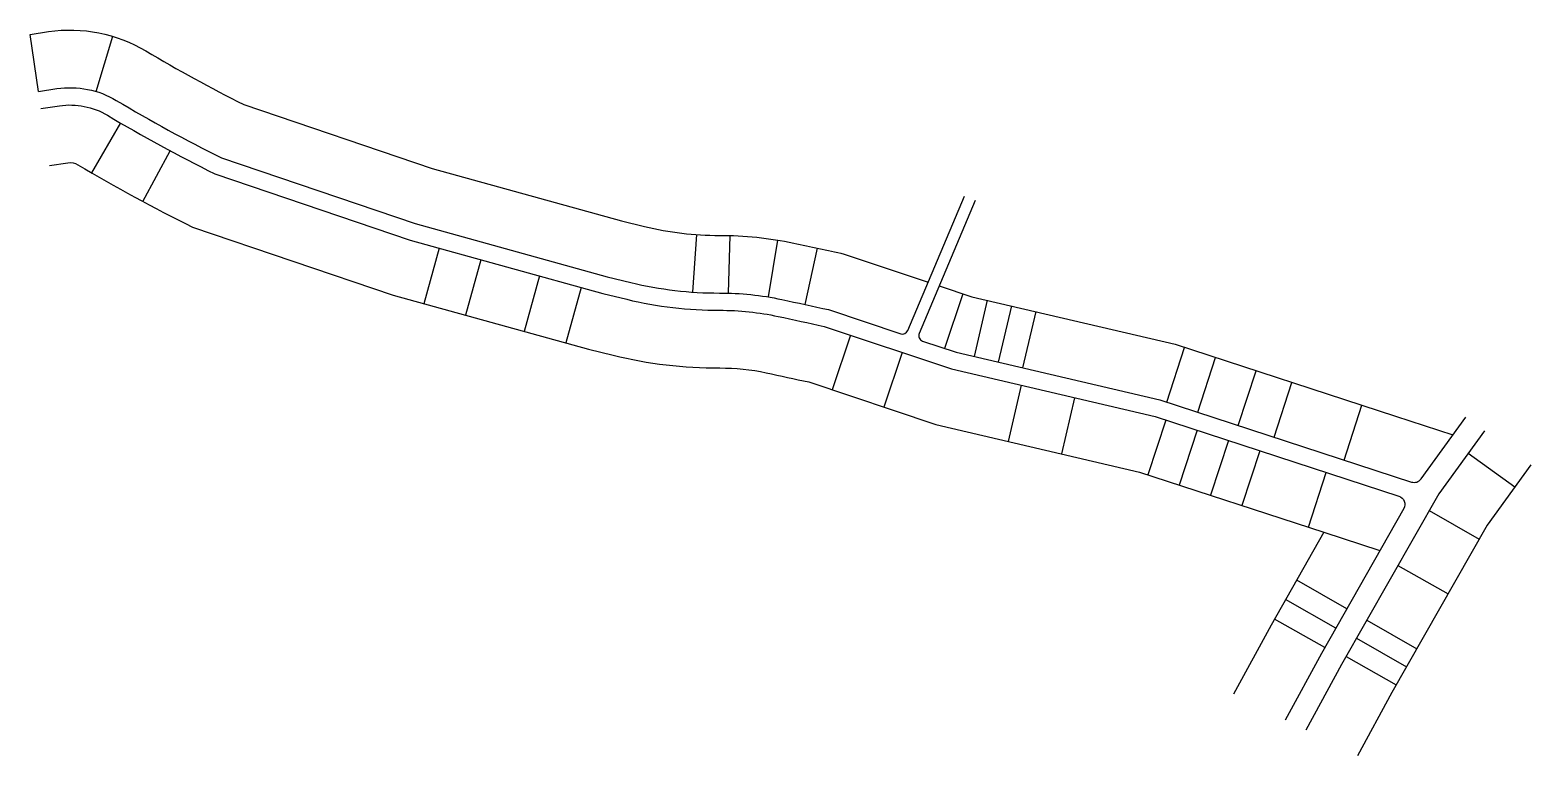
# Model space of a CAD drawing. Header units: metres. Extents: x 3428 to 3949, y 1253 to 1505.
import ezdxf

# ---------------------------------------------------------------- set-up
doc = ezdxf.new("R2010")
doc.units = ezdxf.units.M

msp = doc.modelspace()

# ---------------------------------------------------------------- linework, layer by layer
at = {"ltscale": 3}
for points in [[(3427.53, 1503.41), (3433.95, 1504.36, -0.172742), (3467.7, 1497.69, 0.018117), (3501.7, 1479.07), (3567.1, 1456.88), (3632.89, 1438.68), (3640.85, 1436.75, 0.060255), (3666.83, 1433.67, -0.053261), (3692.65, 1430.98, -0.001671), (3710.07, 1427.2), (3739.29, 1417.45)], [(3430.45, 1483.63), (3436.87, 1484.58, -0.172742), (3457.46, 1480.51, 0.018744), (3493.98, 1460.57), (3561.22, 1437.76), (3627.86, 1419.32), (3636.13, 1417.31, 0.060255), (3666.88, 1413.67, -0.053261), (3688.48, 1411.42, -0.001572), (3704.74, 1407.9), (3729.75, 1399.55, 0.391973), (3732.23, 1400.67), (3751.86, 1447.29)], [(3431.33, 1477.69), (3437.75, 1478.64, -0.172742), (3454.39, 1475.35, 0.018926), (3491.67, 1455.01), (3559.45, 1432.02), (3626.35, 1413.51), (3634.71, 1411.48, 0.060255), (3666.89, 1407.67, -0.053261), (3687.22, 1405.55, -0.001542), (3703.14, 1402.1), (3747.36, 1387.34), (3818.04, 1370.81), (3902.68, 1343.2, -0.474705), (3904.35, 1338.87), (3875.77, 1288.64), (3863.17, 1265.52)], [(3434.26, 1457.91), (3440.68, 1458.86, -0.172742), (3444.16, 1458.17, 0.019511), (3483.98, 1436.5), (3553.57, 1412.9), (3621.33, 1394.15), (3629.99, 1392.05, 0.060255), (3666.94, 1387.67, -0.053261), (3683.05, 1385.99, -0.001441), (3697.82, 1382.8), (3741.91, 1368.08), (3812.65, 1351.53), (3876.67, 1330.65), (3858.3, 1298.38), (3845.25, 1274.44)], [(3755.55, 1445.74), (3736.15, 1399.68, 0.43681), (3737.36, 1397.01), (3749, 1393.12), (3819.66, 1376.6), (3907, 1348.1, 0.325378), (3910.36, 1349.19), (3925.86, 1370.54)]]:
    msp.add_lwpolyline(points, format="xyb", dxfattribs=at)
for points in [[(3430.45, 1483.63), (3427.53, 1503.41)], [(3450.49, 1483.58), (3456.27, 1502.73)], [(3458.9, 1472.7), (3448.82, 1455.42)], [(3466.7, 1445.41), (3476.16, 1463.03)], [(3657.65, 1413.98), (3659.03, 1433.93)], [(3670.01, 1413.63), (3670.57, 1433.63)], [(3569.59, 1429.22), (3564.26, 1409.94)], [(3683.82, 1412.3), (3687.09, 1432.03)], [(3696.61, 1409.67), (3700.85, 1429.22)], [(3584.05, 1425.22), (3578.72, 1405.94)], [(3604.34, 1419.6), (3599.01, 1400.33)], [(3618.8, 1415.6), (3613.47, 1396.33)], [(3743.1, 1416.18), (3754.45, 1412.39), (3825.05, 1395.88), (3901.44, 1370.95)], [(3751.32, 1413.43), (3744.98, 1394.46)], [(3759.74, 1411.15), (3755.19, 1391.68)], [(3768.19, 1409.18), (3763.63, 1389.7)], [(3776.63, 1407.2), (3772.08, 1387.73)], [(3712.29, 1399.05), (3705.96, 1380.08)], [(3730.25, 1393.06), (3723.92, 1374.09)], [(3822.09, 1375.8), (3828.29, 1394.82)], [(3832.83, 1372.3), (3839.03, 1391.31)], [(3846.93, 1367.7), (3853.13, 1386.72)], [(3771.61, 1381.67), (3767.05, 1362.2)], [(3859.34, 1363.65), (3865.55, 1382.67)], [(3859.34, 1363.65), (3865.55, 1382.67)], [(3790.09, 1377.35), (3785.54, 1357.88)], [(3883.63, 1355.73), (3889.83, 1374.74)], [(3901.44, 1370.95), (3921.43, 1364.44)], [(3821.72, 1369.61), (3815.52, 1350.6)], [(3821.72, 1369.61), (3815.52, 1350.6)], [(3832.61, 1366.06), (3826.41, 1347.05)], [(3932.33, 1365.84), (3916.48, 1344.01), (3882.76, 1284.75), (3870.34, 1261.96)], [(3843.5, 1362.51), (3837.3, 1343.5)], [(3854.39, 1358.96), (3848.19, 1339.94)], [(3926.74, 1358.13), (3942.92, 1346.38)], [(3871.27, 1332.41), (3877.47, 1351.43)], [(3948.52, 1354.1), (3933.32, 1333.15), (3900.23, 1275.02), (3888.26, 1253.04)], [(3913.16, 1338.16), (3930.54, 1328.27)], [(3876.67, 1330.65), (3896.08, 1324.32)], [(3902.34, 1319.16), (3919.73, 1309.27)], [(3884.58, 1304.11), (3867.19, 1314)], [(3880.75, 1297.38), (3863.36, 1307.28)], [(3876.92, 1290.65), (3859.54, 1300.55)], [(3891.53, 1300.16), (3908.91, 1290.26)], [(3887.96, 1293.88), (3905.34, 1283.98)], [(3884.38, 1287.59), (3901.76, 1277.7)]]:
    msp.add_lwpolyline(points, dxfattribs=at)

doc.saveas('drawing.dxf')
